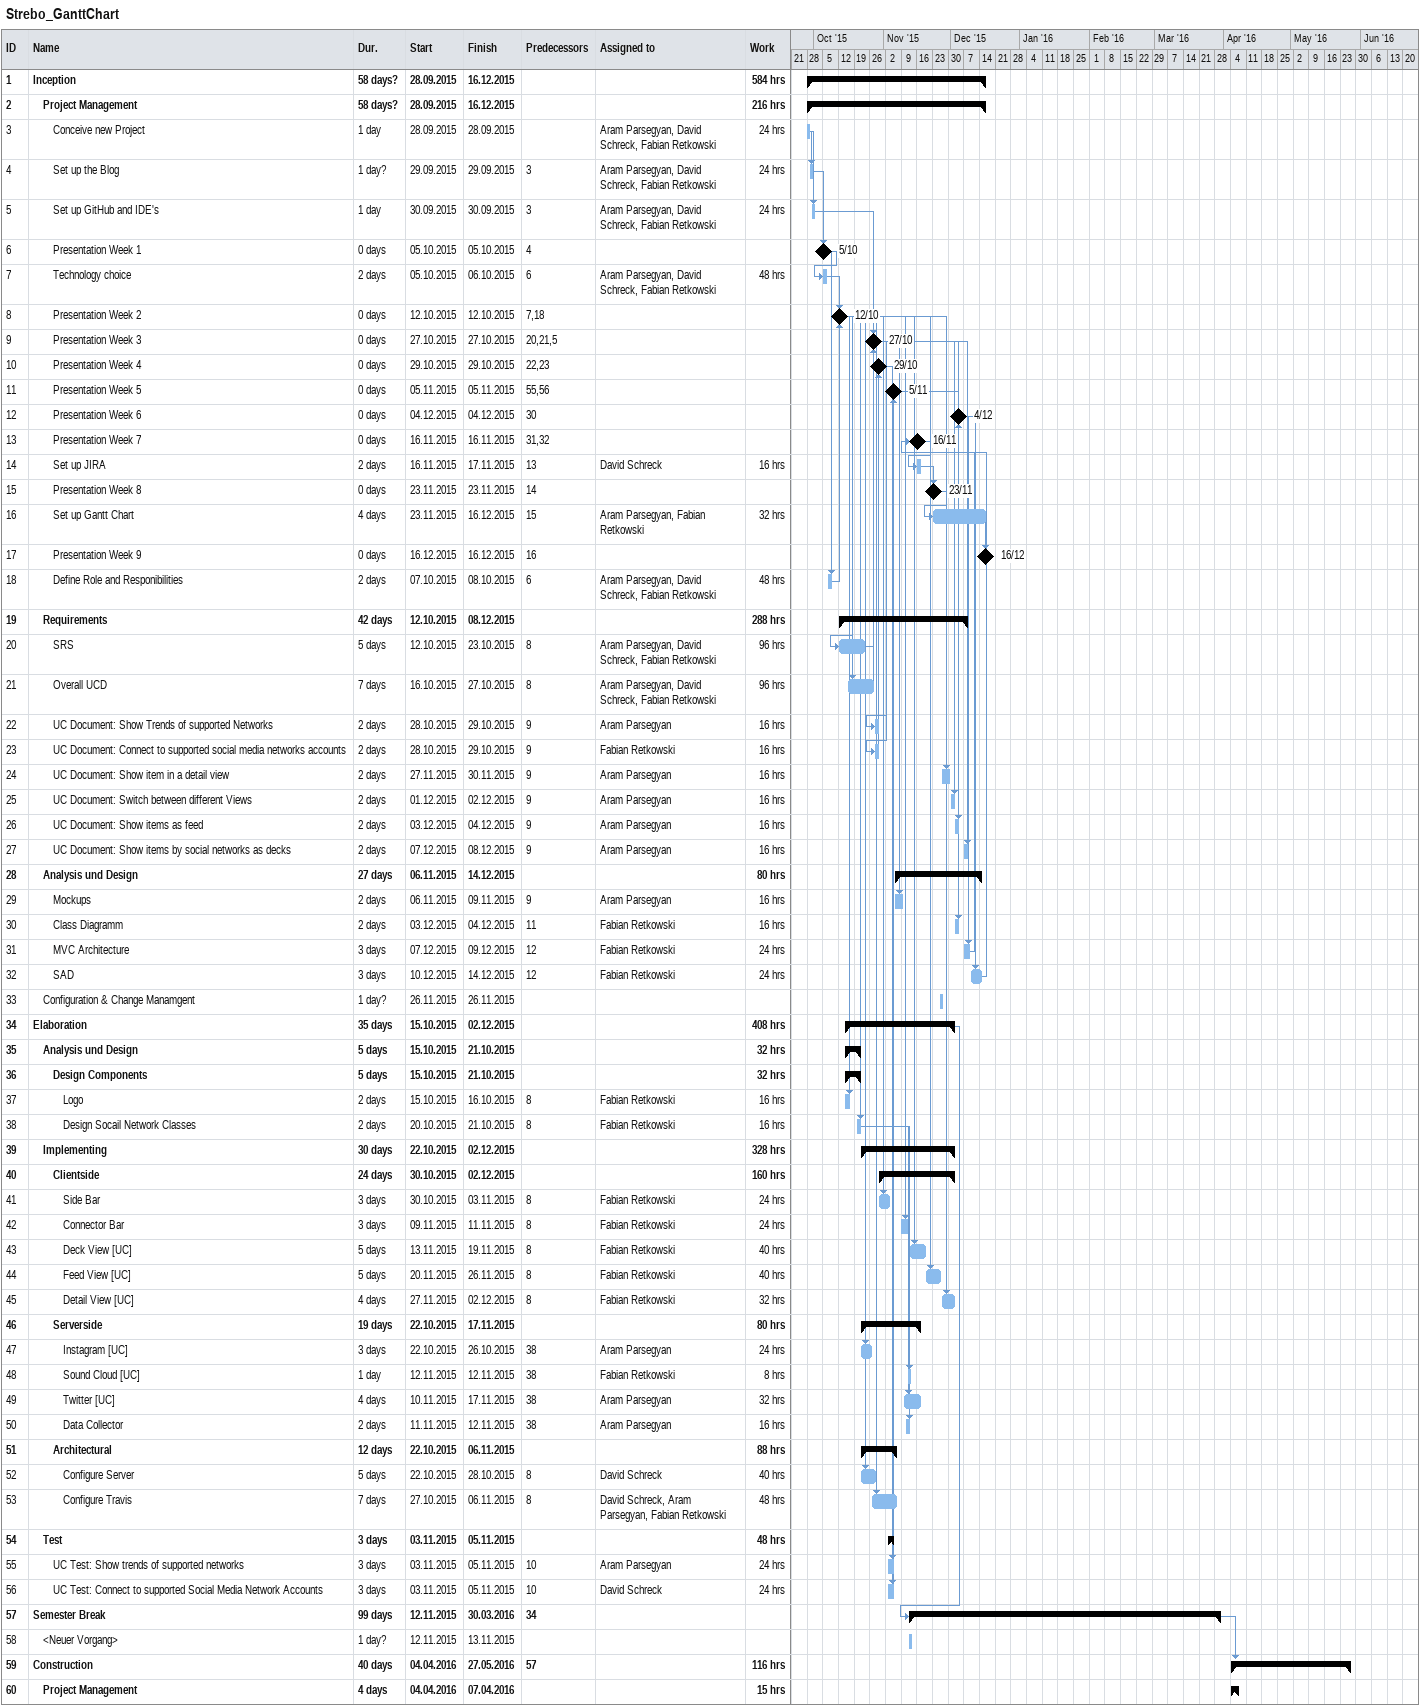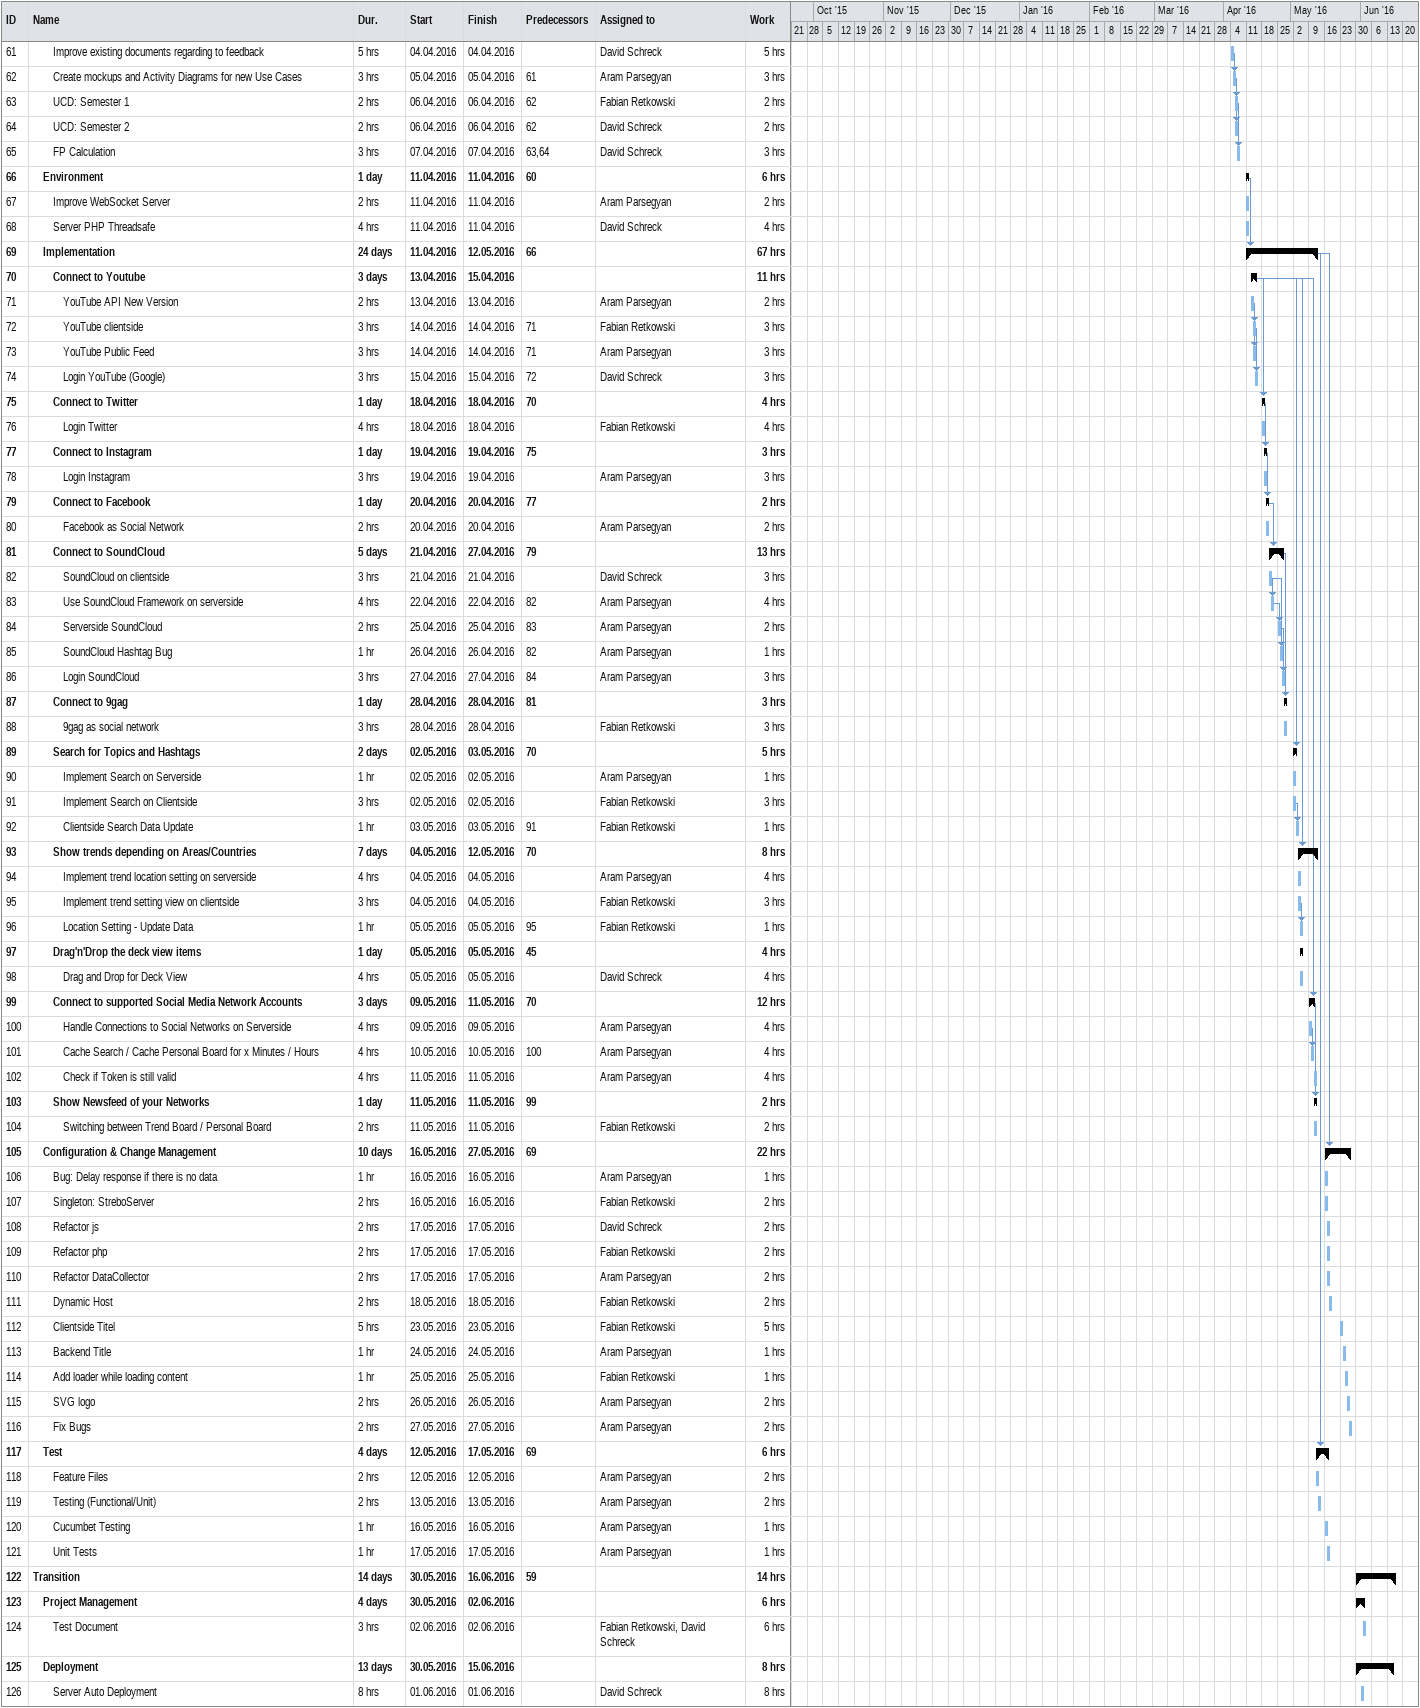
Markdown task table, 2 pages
Strebo_GanttChart

| ID | Level | Task | Duration | Start | Finish | Predecessors | Resources | Work (h) |
|---|---|---|---|---|---|---|---|---|
| 1 | 1 | **Inception** | 58d? | 2015-09-28 | 2015-12-16 |  |  | 584 |
| 2 | 2 | **Project Management** | 58d? | 2015-09-28 | 2015-12-16 |  |  | 216 |
| 3 | 3 | Conceive new Project | 1d | 2015-09-28 | 2015-09-28 |  | Aram Parsegyan, David Schreck, Fabian Retkowski | 24 |
| 4 | 3 | Set up the Blog | 1d? | 2015-09-29 | 2015-09-29 | 3 | Aram Parsegyan, David Schreck, Fabian Retkowski | 24 |
| 5 | 3 | Set up GitHub and IDE's | 1d | 2015-09-30 | 2015-09-30 | 3 | Aram Parsegyan, David Schreck, Fabian Retkowski | 24 |
| 6 | 3 | Presentation Week 1 | 0d | 2015-10-05 | 2015-10-05 | 4 |  |  |
| 7 | 3 | Technology choice | 2d | 2015-10-05 | 2015-10-06 | 6 | Aram Parsegyan, David Schreck, Fabian Retkowski | 48 |
| 8 | 3 | Presentation Week 2 | 0d | 2015-10-12 | 2015-10-12 | 7, 18 |  |  |
| 9 | 3 | Presentation Week 3 | 0d | 2015-10-27 | 2015-10-27 | 20, 21, 5 |  |  |
| 10 | 3 | Presentation Week 4 | 0d | 2015-10-29 | 2015-10-29 | 22, 23 |  |  |
| 11 | 3 | Presentation Week 5 | 0d | 2015-11-05 | 2015-11-05 | 55, 56 |  |  |
| 12 | 3 | Presentation Week 6 | 0d | 2015-12-04 | 2015-12-04 | 30 |  |  |
| 13 | 3 | Presentation Week 7 | 0d | 2015-11-16 | 2015-11-16 | 31, 32 |  |  |
| 14 | 3 | Set up JIRA | 2d | 2015-11-16 | 2015-11-17 | 13 | David Schreck | 16 |
| 15 | 3 | Presentation Week 8 | 0d | 2015-11-23 | 2015-11-23 | 14 |  |  |
| 16 | 3 | Set up Gantt Chart | 4d | 2015-11-23 | 2015-12-16 | 15 | Aram Parsegyan, Fabian Retkowski | 32 |
| 17 | 3 | Presentation Week 9 | 0d | 2015-12-16 | 2015-12-16 | 16 |  |  |
| 18 | 3 | Define Role and Responibilities | 2d | 2015-10-07 | 2015-10-08 | 6 | Aram Parsegyan, David Schreck, Fabian Retkowski | 48 |
| 19 | 2 | **Requirements** | 42d | 2015-10-12 | 2015-12-08 |  |  | 288 |
| 20 | 3 | SRS | 5d | 2015-10-12 | 2015-10-23 | 8 | Aram Parsegyan, David Schreck, Fabian Retkowski | 96 |
| 21 | 3 | Overall UCD | 7d | 2015-10-16 | 2015-10-27 | 8 | Aram Parsegyan, David Schreck, Fabian Retkowski | 96 |
| 22 | 3 | UC Document: Show Trends of supported Networks | 2d | 2015-10-28 | 2015-10-29 | 9 | Aram Parsegyan | 16 |
| 23 | 3 | UC Document: Connect to supported social media networks accounts | 2d | 2015-10-28 | 2015-10-29 | 9 | Fabian Retkowski | 16 |
| 24 | 3 | UC Document: Show item in a detail view | 2d | 2015-11-27 | 2015-11-30 | 9 | Aram Parsegyan | 16 |
| 25 | 3 | UC Document: Switch between different Views | 2d | 2015-12-01 | 2015-12-02 | 9 | Aram Parsegyan | 16 |
| 26 | 3 | UC Document: Show items as feed | 2d | 2015-12-03 | 2015-12-04 | 9 | Aram Parsegyan | 16 |
| 27 | 3 | UC Document: Show items by social networks as decks | 2d | 2015-12-07 | 2015-12-08 | 9 | Aram Parsegyan | 16 |
| 28 | 2 | **Analysis und Design** | 27d | 2015-11-06 | 2015-12-14 |  |  | 80 |
| 29 | 3 | Mockups | 2d | 2015-11-06 | 2015-11-09 | 9 | Aram Parsegyan | 16 |
| 30 | 3 | Class Diagramm | 2d | 2015-12-03 | 2015-12-04 | 11 | Fabian Retkowski | 16 |
| 31 | 3 | MVC Architecture | 3d | 2015-12-07 | 2015-12-09 | 12 | Fabian Retkowski | 24 |
| 32 | 3 | SAD | 3d | 2015-12-10 | 2015-12-14 | 12 | Fabian Retkowski | 24 |
| 33 | 2 | Configuration & Change Manamgent | 1d? | 2015-11-26 | 2015-11-26 |  |  |  |
| 34 | 1 | **Elaboration** | 35d | 2015-10-15 | 2015-12-02 |  |  | 408 |
| 35 | 2 | **Analysis und Design** | 5d | 2015-10-15 | 2015-10-21 |  |  | 32 |
| 36 | 3 | **Design Components** | 5d | 2015-10-15 | 2015-10-21 |  |  | 32 |
| 37 | 4 | Logo | 2d | 2015-10-15 | 2015-10-16 | 8 | Fabian Retkowski | 16 |
| 38 | 4 | Design Socail Network Classes | 2d | 2015-10-20 | 2015-10-21 | 8 | Fabian Retkowski | 16 |
| 39 | 2 | **Implementing** | 30d | 2015-10-22 | 2015-12-02 |  |  | 328 |
| 40 | 3 | **Clientside** | 24d | 2015-10-30 | 2015-12-02 |  |  | 160 |
| 41 | 4 | Side Bar | 3d | 2015-10-30 | 2015-11-03 | 8 | Fabian Retkowski | 24 |
| 42 | 4 | Connector Bar | 3d | 2015-11-09 | 2015-11-11 | 8 | Fabian Retkowski | 24 |
| 43 | 4 | Deck View [UC] | 5d | 2015-11-13 | 2015-11-19 | 8 | Fabian Retkowski | 40 |
| 44 | 4 | Feed View [UC] | 5d | 2015-11-20 | 2015-11-26 | 8 | Fabian Retkowski | 40 |
| 45 | 4 | Detail View [UC] | 4d | 2015-11-27 | 2015-12-02 | 8 | Fabian Retkowski | 32 |
| 46 | 3 | **Serverside** | 19d | 2015-10-22 | 2015-11-17 |  |  | 80 |
| 47 | 4 | Instagram [UC] | 3d | 2015-10-22 | 2015-10-26 | 38 | Aram Parsegyan | 24 |
| 48 | 4 | Sound Cloud [UC] | 1d | 2015-11-12 | 2015-11-12 | 38 | Fabian Retkowski | 8 |
| 49 | 4 | Twitter [UC] | 4d | 2015-11-10 | 2015-11-17 | 38 | Aram Parsegyan | 32 |
| 50 | 4 | Data Collector | 2d | 2015-11-11 | 2015-11-12 | 38 | Aram Parsegyan | 16 |
| 51 | 3 | **Architectural** | 12d | 2015-10-22 | 2015-11-06 |  |  | 88 |
| 52 | 4 | Configure Server | 5d | 2015-10-22 | 2015-10-28 | 8 | David Schreck | 40 |
| 53 | 4 | Configure Travis | 7d | 2015-10-27 | 2015-11-06 | 8 | David Schreck, Aram Parsegyan, Fabian Retkowski | 48 |
| 54 | 2 | **Test** | 3d | 2015-11-03 | 2015-11-05 |  |  | 48 |
| 55 | 3 | UC Test: Show trends of supported networks | 3d | 2015-11-03 | 2015-11-05 | 10 | Aram Parsegyan | 24 |
| 56 | 3 | UC Test: Connect to supported Social Media Network Accounts | 3d | 2015-11-03 | 2015-11-05 | 10 | David Schreck | 24 |
| 57 | 1 | **Semester Break** | 99d | 2015-11-12 | 2016-03-30 | 34 |  |  |
| 58 | 2 | <Neuer Vorgang> | 1d? | 2015-11-12 | 2015-11-13 |  |  |  |
| 59 | 1 | **Construction** | 40d | 2016-04-04 | 2016-05-27 | 57 |  | 116 |
| 60 | 2 | **Project Management** | 4d | 2016-04-04 | 2016-04-07 |  |  | 15 |
| 61 | 3 | Improve existing documents regarding to feedback | 5h | 2016-04-04 | 2016-04-04 |  | David Schreck | 5 |
| 62 | 3 | Create mockups and Activity Diagrams for new Use Cases | 3h | 2016-04-05 | 2016-04-05 | 61 | Aram Parsegyan | 3 |
| 63 | 3 | UCD: Semester 1 | 2h | 2016-04-06 | 2016-04-06 | 62 | Fabian Retkowski | 2 |
| 64 | 3 | UCD: Semester 2 | 2h | 2016-04-06 | 2016-04-06 | 62 | David Schreck | 2 |
| 65 | 3 | FP Calculation | 3h | 2016-04-07 | 2016-04-07 | 63, 64 | David Schreck | 3 |
| 66 | 2 | **Environment** | 1d | 2016-04-11 | 2016-04-11 | 60 |  | 6 |
| 67 | 3 | Improve WebSocket Server | 2h | 2016-04-11 | 2016-04-11 |  | Aram Parsegyan | 2 |
| 68 | 3 | Server PHP Threadsafe | 4h | 2016-04-11 | 2016-04-11 |  | David Schreck | 4 |
| 69 | 2 | **Implementation** | 24d | 2016-04-11 | 2016-05-12 | 66 |  | 67 |
| 70 | 3 | **Connect to Youtube** | 3d | 2016-04-13 | 2016-04-15 |  |  | 11 |
| 71 | 4 | YouTube API New Version | 2h | 2016-04-13 | 2016-04-13 |  | Aram Parsegyan | 2 |
| 72 | 4 | YouTube clientside | 3h | 2016-04-14 | 2016-04-14 | 71 | Fabian Retkowski | 3 |
| 73 | 4 | YouTube Public Feed | 3h | 2016-04-14 | 2016-04-14 | 71 | Aram Parsegyan | 3 |
| 74 | 4 | Login YouTube (Google) | 3h | 2016-04-15 | 2016-04-15 | 72 | David Schreck | 3 |
| 75 | 3 | **Connect to Twitter** | 1d | 2016-04-18 | 2016-04-18 | 70 |  | 4 |
| 76 | 4 | Login Twitter | 4h | 2016-04-18 | 2016-04-18 |  | Fabian Retkowski | 4 |
| 77 | 3 | **Connect to Instagram** | 1d | 2016-04-19 | 2016-04-19 | 75 |  | 3 |
| 78 | 4 | Login Instagram | 3h | 2016-04-19 | 2016-04-19 |  | Aram Parsegyan | 3 |
| 79 | 3 | **Connect to Facebook** | 1d | 2016-04-20 | 2016-04-20 | 77 |  | 2 |
| 80 | 4 | Facebook as Social Network | 2h | 2016-04-20 | 2016-04-20 |  | Aram Parsegyan | 2 |
| 81 | 3 | **Connect to SoundCloud** | 5d | 2016-04-21 | 2016-04-27 | 79 |  | 13 |
| 82 | 4 | SoundCloud on clientside | 3h | 2016-04-21 | 2016-04-21 |  | David Schreck | 3 |
| 83 | 4 | Use SoundCloud Framework on serverside | 4h | 2016-04-22 | 2016-04-22 | 82 | Aram Parsegyan | 4 |
| 84 | 4 | Serverside SoundCloud | 2h | 2016-04-25 | 2016-04-25 | 83 | Aram Parsegyan | 2 |
| 85 | 4 | SoundCloud Hashtag Bug | 1h | 2016-04-26 | 2016-04-26 | 82 | Aram Parsegyan | 1 |
| 86 | 4 | Login SoundCloud | 3h | 2016-04-27 | 2016-04-27 | 84 | Aram Parsegyan | 3 |
| 87 | 3 | **Connect to 9gag** | 1d | 2016-04-28 | 2016-04-28 | 81 |  | 3 |
| 88 | 4 | 9gag as social network | 3h | 2016-04-28 | 2016-04-28 |  | Fabian Retkowski | 3 |
| 89 | 3 | **Search for Topics and Hashtags** | 2d | 2016-05-02 | 2016-05-03 | 70 |  | 5 |
| 90 | 4 | Implement Search on Serverside | 1h | 2016-05-02 | 2016-05-02 |  | Aram Parsegyan | 1 |
| 91 | 4 | Implement Search on Clientside | 3h | 2016-05-02 | 2016-05-02 |  | Fabian Retkowski | 3 |
| 92 | 4 | Clientside Search Data Update | 1h | 2016-05-03 | 2016-05-03 | 91 | Fabian Retkowski | 1 |
| 93 | 3 | **Show trends depending on Areas/Countries** | 7d | 2016-05-04 | 2016-05-12 | 70 |  | 8 |
| 94 | 4 | Implement trend location setting on serverside | 4h | 2016-05-04 | 2016-05-04 |  | Aram Parsegyan | 4 |
| 95 | 4 | Implement trend setting view on clientside | 3h | 2016-05-04 | 2016-05-04 |  | Fabian Retkowski | 3 |
| 96 | 4 | Location Setting - Update Data | 1h | 2016-05-05 | 2016-05-05 | 95 | Fabian Retkowski | 1 |
| 97 | 3 | **Drag'n'Drop the deck view items** | 1d | 2016-05-05 | 2016-05-05 | 45 |  | 4 |
| 98 | 4 | Drag and Drop for Deck View | 4h | 2016-05-05 | 2016-05-05 |  | David Schreck | 4 |
| 99 | 3 | **Connect to supported Social Media Network Accounts** | 3d | 2016-05-09 | 2016-05-11 | 70 |  | 12 |
| 100 | 4 | Handle Connections to Social Networks on Serverside | 4h | 2016-05-09 | 2016-05-09 |  | Aram Parsegyan | 4 |
| 101 | 4 | Cache Search / Cache Personal Board for x Minutes / Hours | 4h | 2016-05-10 | 2016-05-10 | 100 | Aram Parsegyan | 4 |
| 102 | 4 | Check if Token is still valid | 4h | 2016-05-11 | 2016-05-11 |  | Aram Parsegyan | 4 |
| 103 | 3 | **Show Newsfeed of your Networks** | 1d | 2016-05-11 | 2016-05-11 | 99 |  | 2 |
| 104 | 4 | Switching between Trend Board / Personal Board | 2h | 2016-05-11 | 2016-05-11 |  | Fabian Retkowski | 2 |
| 105 | 2 | **Configuration & Change Management** | 10d | 2016-05-16 | 2016-05-27 | 69 |  | 22 |
| 106 | 3 | Bug: Delay response if there is no data | 1h | 2016-05-16 | 2016-05-16 |  | Aram Parsegyan | 1 |
| 107 | 3 | Singleton: StreboServer | 2h | 2016-05-16 | 2016-05-16 |  | Fabian Retkowski | 2 |
| 108 | 3 | Refactor js | 2h | 2016-05-17 | 2016-05-17 |  | David Schreck | 2 |
| 109 | 3 | Refactor php | 2h | 2016-05-17 | 2016-05-17 |  | Fabian Retkowski | 2 |
| 110 | 3 | Refactor DataCollector | 2h | 2016-05-17 | 2016-05-17 |  | Aram Parsegyan | 2 |
| 111 | 3 | Dynamic Host | 2h | 2016-05-18 | 2016-05-18 |  | Fabian Retkowski | 2 |
| 112 | 3 | Clientside Titel | 5h | 2016-05-23 | 2016-05-23 |  | Fabian Retkowski | 5 |
| 113 | 3 | Backend Title | 1h | 2016-05-24 | 2016-05-24 |  | Aram Parsegyan | 1 |
| 114 | 3 | Add loader while loading content | 1h | 2016-05-25 | 2016-05-25 |  | Fabian Retkowski | 1 |
| 115 | 3 | SVG logo | 2h | 2016-05-26 | 2016-05-26 |  | Aram Parsegyan | 2 |
| 116 | 3 | Fix Bugs | 2h | 2016-05-27 | 2016-05-27 |  | Aram Parsegyan | 2 |
| 117 | 2 | **Test** | 4d | 2016-05-12 | 2016-05-17 | 69 |  | 6 |
| 118 | 3 | Feature Files | 2h | 2016-05-12 | 2016-05-12 |  | Aram Parsegyan | 2 |
| 119 | 3 | Testing (Functional/Unit) | 2h | 2016-05-13 | 2016-05-13 |  | Aram Parsegyan | 2 |
| 120 | 3 | Cucumbet Testing | 1h | 2016-05-16 | 2016-05-16 |  | Aram Parsegyan | 1 |
| 121 | 3 | Unit Tests | 1h | 2016-05-17 | 2016-05-17 |  | Aram Parsegyan | 1 |
| 122 | 1 | **Transition** | 14d | 2016-05-30 | 2016-06-16 | 59 |  | 14 |
| 123 | 2 | **Project Management** | 4d | 2016-05-30 | 2016-06-02 |  |  | 6 |
| 124 | 3 | Test Document | 3h | 2016-06-02 | 2016-06-02 |  | Fabian Retkowski, David Schreck | 6 |
| 125 | 2 | **Deployment** | 13d | 2016-05-30 | 2016-06-15 |  |  | 8 |
| 126 | 3 | Server Auto Deployment | 8h | 2016-06-01 | 2016-06-01 |  | David Schreck | 8 |
